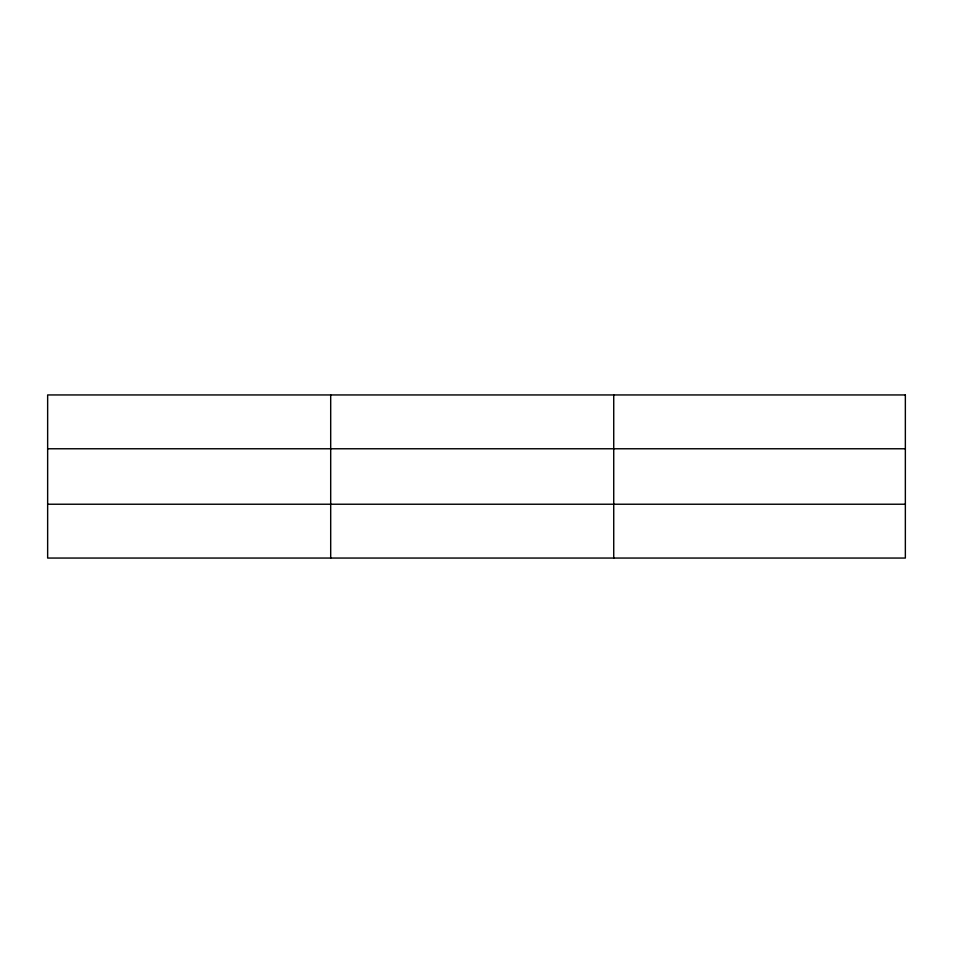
<?xml version="1.0" encoding="UTF-8"?>
<svg xmlns="http://www.w3.org/2000/svg" width="953" height="953" viewBox="0 0 953 953"><rect width="100%" height="100%" fill="white"/><g stroke="black" fill="none" stroke-linecap="round" stroke-linejoin="round"><path stroke-width="1.43" d="M330.691 394.947L330.691 558.053M613.732 394.947L613.732 558.053M47.65 448.768L905.35 448.768M47.65 504.232L905.35 504.232M905.35 394.947L905.35 558.053L47.65 558.053L47.65 394.947L905.35 394.947"/></g></svg>
